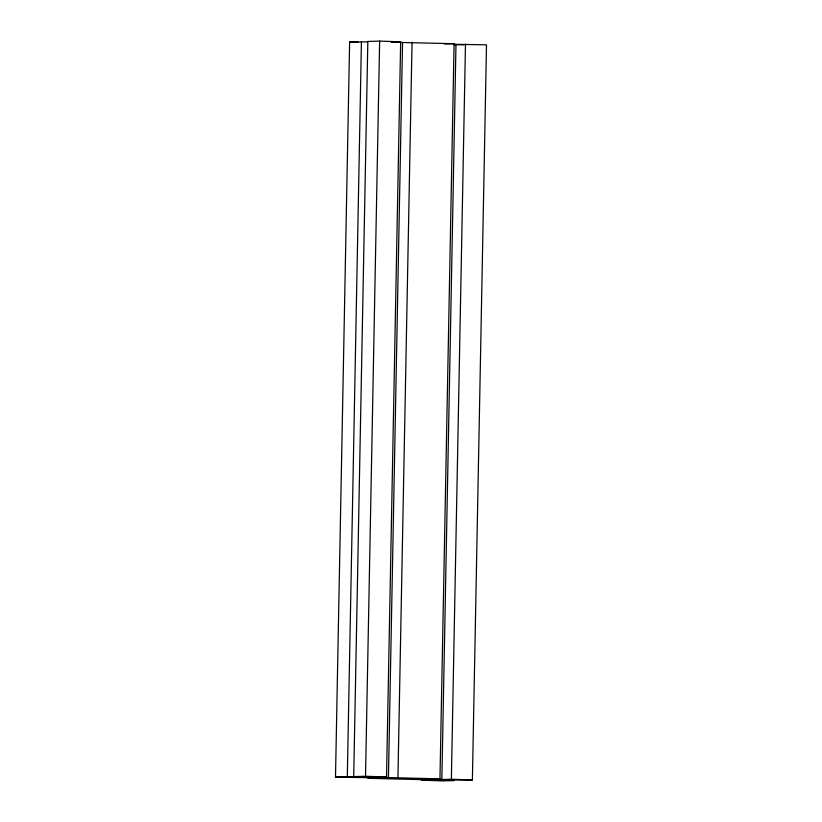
<?xml version="1.0" encoding="UTF-8"?>
<svg xmlns="http://www.w3.org/2000/svg" width="822" height="822" viewBox="0 0 822 822"><rect width="100%" height="100%" fill="white"/><g stroke="black" fill="none" stroke-linecap="round" stroke-linejoin="round"><path stroke-width="1.23" d="M453.446 44.296L486.501 44.83L472.383 779.986L437.253 779.944L454.165 780.54L442.359 780.9L421.347 780.17L430.851 779.873L367.917 778.3L377.421 778.013L366.026 777.612L335.499 777.17L349.617 42.014L367.465 41.871M335.499 777.17L347.305 776.811L361.423 41.655M347.305 776.811L370.63 777.211L353.717 776.615L367.835 41.46L379.641 41.1L400.653 41.83L386.535 776.985L377.031 777.283L439.965 778.855L454.083 43.7L400.016 42.436M353.717 776.615L365.523 776.256L379.641 41.1M388.426 777.674L402.544 42.518M397.94 777.386L412.048 42.23M439.965 778.855L430.461 779.143L441.856 779.544L455.974 44.388M441.856 779.544L451.37 779.246L465.478 44.09M400.653 41.83L391.149 42.128L397.478 42.343M444.579 43.987L454.083 43.7M453.929 44.717L463.814 44.809M349.617 42.014L358.269 42.323M365.523 776.256L386.535 776.985M451.37 779.246L472.383 779.986"/></g></svg>
